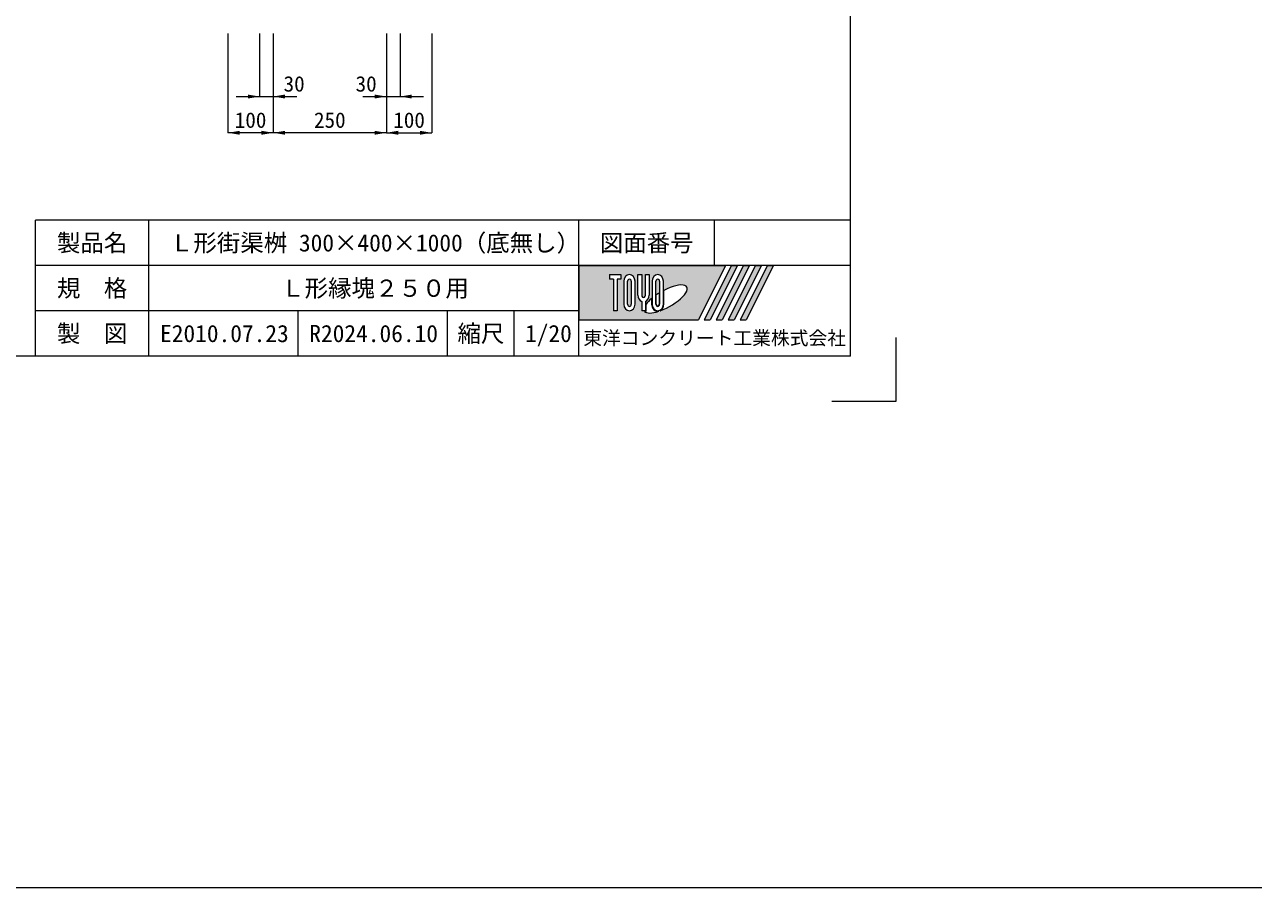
# Model space of a CAD drawing. Units: millimetres at full size. Extents: x 26939 to 38479, y -4931 to 4101.
# Drawn here: x 29880 to 32594, y -4931 to -3026 of the extents above; entities that cross this region are included whole.
import ezdxf
from ezdxf.enums import TextEntityAlignment as Align

# ---------------------------------------------------------------- set-up
doc = ezdxf.new("R2010")
doc.units = ezdxf.units.MM
doc.header["$LTSCALE"] = 15
for name, color, linetype, lineweight in [('Defpoints_7', 1, 'Continuous', 13), ('寸法線', 7, 'Continuous', 9), ('枠', 5, 'Continuous', 5)]:
    doc.layers.add(name, color=color, linetype=linetype, lineweight=lineweight)
doc.styles.add('ＭＳ ゴシック', font='')
doc.styles.get('ＭＳ ゴシック').set_extended_font_data('MS Gothic')

# ---------------------------------------------------------------- blocks, each defined once
blk = doc.blocks.new('filled_arrow')
at = {"color": 0, "linetype": 'Continuous', "lineweight": -2}
blk.add_solid([(7.5, 1.25), (0, 0), (7.5, -1.25)], dxfattribs=at)

msp = doc.modelspace()

# ---------------------------------------------------------------- hatches: boundary and pattern name
at = {"layer": '枠'}
h = msp.add_hatch(color=7, dxfattribs=at)
h.paths.add_polyline_path([(31104.08, -3558.01), (31104.08, -3678.01), (31368.08, -3678.01), (31428.08, -3558.01)])
edge = h.paths.add_edge_path(flags=16)
edge.add_ellipse((31295.76, -3631.88), major_axis=(47.01585, 26.31662), ratio=0.3471473395109997, start_angle=-144.31121569395305, end_angle=72.18990356031202, ccw=False)
edge.add_ellipse((31278.35, -3643.25), major_axis=(-0, 16), ratio=0.8463541875, start_angle=-160.7034558457244, end_angle=-90.00000000005323)
edge.add_line((31291.89, -3643.25), (31291.89, -3612.75))
edge = h.paths.add_edge_path(flags=16)
edge.add_ellipse((31278.35, -3592.78), major_axis=(-0, 14.76923), ratio=0.8463541534423831, start_angle=-90.00000000000944, end_angle=89.99999999999056, ccw=False)
edge.add_line((31290.85, -3592.78), (31290.85, -3643.25))
edge.add_ellipse((31278.35, -3643.25), major_axis=(0, 14.76923), ratio=0.8463541534423831, start_angle=90.0000000000287, end_angle=-89.99999999997169, ccw=False)
edge.add_line((31265.85, -3643.25), (31265.85, -3592.78))
edge = h.paths.add_edge_path(flags=16)
edge.add_line((31282.52, -3592.78), (31282.52, -3643.25))
edge.add_ellipse((31278.35, -3643.25), major_axis=(-0, 4.92308), ratio=0.8463542211507153, start_angle=89.99999999997021, end_angle=-90.00000000002962, ccw=False)
edge.add_line((31274.18, -3643.25), (31274.18, -3592.78))
edge.add_ellipse((31278.35, -3592.78), major_axis=(-0, 4.92308), ratio=0.8463542211507153, start_angle=-90.00000000006617, end_angle=89.99999999993406, ccw=False)
edge = h.paths.add_edge_path(flags=16)
edge.add_line((31281.48, -3618.58), (31281.48, -3643.25))
edge.add_ellipse((31278.35, -3643.25), major_axis=(0, 3.69231), ratio=0.8463540961371586, start_angle=90.0000000001861, end_angle=-89.99999999981452, ccw=False)
edge.add_line((31275.23, -3643.25), (31275.23, -3622.62))
edge.add_ellipse((31295.76, -3631.88), major_axis=(47.01585, 26.31662), ratio=0.34714733951099963, start_angle=107.7917415202796, end_angle=126.47131839506872, ccw=False)
edge = h.paths.add_edge_path(flags=16)
edge.add_line((31259.6, -3578.01), (31259.6, -3623.25))
edge.add_ellipse((31247.1, -3623.25), major_axis=(0, 14.76923), ratio=0.8463541534423831, start_angle=-163.34116673755602, end_angle=-89.99999999999051, ccw=False)
edge.add_line((31251.27, -3637.17), (31251.27, -3658.01))
edge.add_line((31251.27, -3658.01), (31242.93, -3658.01))
edge.add_line((31242.93, -3658.01), (31242.93, -3637.17))
edge.add_ellipse((31247.1, -3623.25), major_axis=(-0, 14.76923), ratio=0.8463541534423831, start_angle=89.99999999999056, end_angle=163.34116673755602, ccw=False)
edge.add_line((31234.6, -3623.25), (31234.6, -3578.01))
edge.add_line((31234.6, -3578.01), (31242.93, -3578.01))
edge.add_line((31242.93, -3578.01), (31242.93, -3623.25))
edge.add_ellipse((31247.1, -3623.25), major_axis=(0, 4.92308), ratio=0.8463542211507153, start_angle=90.00000000006112, end_angle=-89.9999999999385)
edge.add_line((31251.27, -3623.25), (31251.27, -3578.01))
edge.add_line((31251.27, -3578.01), (31259.6, -3578.01))
edge = h.paths.add_edge_path(flags=16)
edge.add_line((31264.81, -3630.51), (31264.81, -3643.25))
edge.add_ellipse((31278.35, -3643.25), major_axis=(0, 16), ratio=0.8463541875, start_angle=90.00000000002643, end_angle=-171.54426984633653)
edge.add_ellipse((31295.76, -3631.88), major_axis=(47.01585, 26.31662), ratio=0.3471473395109996, start_angle=-178.6495357090032, end_angle=-148.29244183215405, ccw=False)
edge.add_line((31249.47, -3659.25), (31252.31, -3659.25))
edge.add_line((31252.31, -3659.25), (31252.31, -3643.64))
edge.add_ellipse((31295.76, -3631.88), major_axis=(47.01585, 26.31662), ratio=0.3471473395109996, start_angle=148.2191201727365, end_angle=165.90812154571032, ccw=False)
edge = h.paths.add_edge_path(flags=16)
edge.add_ellipse((31215.85, -3592.78), major_axis=(0, 14.76923), ratio=0.8463541534423831, start_angle=-89.99999999996692, end_angle=90.00000000003286, ccw=False)
edge.add_line((31228.35, -3592.78), (31228.35, -3643.25))
edge.add_ellipse((31215.85, -3643.25), major_axis=(-0, 14.76923), ratio=0.8463541534423831, start_angle=89.99999999998647, end_angle=-90.00000000001421, ccw=False)
edge.add_line((31203.35, -3643.25), (31203.35, -3592.78))
edge = h.paths.add_edge_path(flags=16)
edge.add_line((31220.02, -3592.78), (31220.02, -3643.25))
edge.add_ellipse((31215.85, -3643.25), major_axis=(0, 4.92308), ratio=0.8463542211507153, start_angle=90.0000000000548, end_angle=-89.99999999994566, ccw=False)
edge.add_line((31211.68, -3643.25), (31211.68, -3592.78))
edge.add_ellipse((31215.85, -3592.78), major_axis=(-0, 4.92308), ratio=0.8463542211507153, start_angle=-90.00000000006617, end_angle=89.99999999993406, ccw=False)
h.paths.add_polyline_path([(31197.1, -3578.01), (31197.1, -3587.86), (31188.77, -3587.86), (31188.77, -3658.01), (31180.43, -3658.01), (31180.43, -3587.86), (31172.1, -3587.86), (31172.1, -3578.01)], flags=16)
for points in [[(31381.28, -3678.01), (31394.48, -3678.01), (31454.48, -3558.01), (31441.28, -3558.01)], [(31480.88, -3558.01), (31467.68, -3558.01), (31407.68, -3678.01), (31420.88, -3678.01)], [(31507.28, -3558.01), (31494.08, -3558.01), (31434.08, -3678.01), (31447.28, -3678.01)], [(31533.68, -3558.01), (31520.48, -3558.01), (31460.48, -3678.01), (31473.68, -3678.01)]]:
    msp.add_hatch(color=7, dxfattribs=at).paths.add_polyline_path(points)

# ---------------------------------------------------------------- linework, layer by layer
at = {"layer": 'Defpoints_7'}
for p, q in [((31804.08, -3716.59), (31804.08, -3858.01)), ((31804.08, -3858.01), (31662.66, -3858.01))]:
    msp.add_line(p, q, dxfattribs=at)
at = {"layer": '寸法線'}
for p, q in [((30329.34, -3046.17), (30329.34, -3264.98)), ((30399.34, -3046.17), (30399.34, -3184.98)), ((30429.34, -3046.17), (30429.34, -3184.98)), ((30429.34, -3046.17), (30429.34, -3264.98)), ((30429.34, -3046.17), (30429.34, -3264.98)), ((30679.34, -3046.17), (30679.34, -3184.98)), ((30679.34, -3046.17), (30679.34, -3264.98)), ((30679.34, -3046.17), (30679.34, -3264.98)), ((30709.34, -3046.17), (30709.34, -3184.98)), ((30779.34, -3046.17), (30779.34, -3264.98)), ((30347.34, -3184.98), (30481.34, -3184.98)), ((30627.34, -3184.98), (30761.34, -3184.98)), ((30429.34, -3264.98), (30329.34, -3264.98)), ((30679.34, -3264.98), (30429.34, -3264.98)), ((30679.34, -3264.98), (30779.34, -3264.98))]:
    msp.add_line(p, q, dxfattribs=at)
at = {"layer": '枠', "lineweight": 20}
for p, q in [((31704.08, -3758.01), (31704.08, 1741.99)), ((31704.08, -3458.01), (29904.08, -3458.01)), ((29904.08, -3758.01), (29904.08, -3458.01)), ((30154.84, -3758.01), (30154.84, -3458.01)), ((31104.08, -3758.01), (31104.08, -3458.01)), ((31404.08, -3558.01), (31404.08, -3458.01)), ((31704.08, -3558.01), (29904.08, -3558.01)), ((31104.08, -3658.01), (29904.08, -3658.01)), ((30484.37, -3758.01), (30484.37, -3658.01)), ((30813.9, -3758.01), (30813.9, -3658.01)), ((30961.52, -3758.01), (30961.52, -3658.01)), ((31704.08, -3758.01), (27944.08, -3758.01))]:
    msp.add_line(p, q, dxfattribs=at)
at = {"layer": '枠'}
for p, q in [((31104.08, -3558.01), (31428.08, -3558.01)), ((31104.08, -3558.01), (31104.08, -3678.01)), ((31172.1, -3578.01), (31197.1, -3578.01)), ((31172.1, -3578.01), (31172.1, -3587.86)), ((31197.1, -3578.01), (31197.1, -3587.86)), ((31234.6, -3623.25), (31234.6, -3578.01)), ((31234.6, -3578.01), (31242.93, -3578.01)), ((31242.93, -3578.01), (31242.93, -3623.25)), ((31251.27, -3623.25), (31251.27, -3578.01)), ((31251.27, -3578.01), (31259.6, -3578.01)), ((31259.6, -3578.01), (31259.6, -3623.25)), ((31428.08, -3558.01), (31368.08, -3678.01)), ((31441.28, -3558.01), (31381.28, -3678.01)), ((31454.48, -3558.01), (31394.48, -3678.01)), ((31467.68, -3558.01), (31407.68, -3678.01)), ((31480.88, -3558.01), (31420.88, -3678.01)), ((31494.08, -3558.01), (31434.08, -3678.01)), ((31441.28, -3558.01), (31454.48, -3558.01)), ((31507.28, -3558.01), (31447.28, -3678.01)), ((31520.48, -3558.01), (31460.48, -3678.01)), ((31467.68, -3558.01), (31480.88, -3558.01)), ((31533.68, -3558.01), (31473.68, -3678.01)), ((31494.08, -3558.01), (31507.28, -3558.01)), ((31520.48, -3558.01), (31533.68, -3558.01)), ((31180.43, -3587.86), (31172.1, -3587.86)), ((31180.43, -3587.86), (31180.43, -3658.01)), ((31197.1, -3587.86), (31188.77, -3587.86)), ((31188.77, -3587.86), (31188.77, -3658.01)), ((31203.35, -3592.78), (31203.35, -3643.25)), ((31211.68, -3643.25), (31211.68, -3592.78)), ((31220.02, -3592.78), (31220.02, -3643.25)), ((31228.35, -3643.25), (31228.35, -3592.78)), ((31265.85, -3592.78), (31265.85, -3643.25)), ((31274.18, -3643.25), (31274.18, -3592.78)), ((31282.52, -3592.78), (31282.52, -3643.25)), ((31290.85, -3643.25), (31290.85, -3592.78)), ((31264.81, -3630.51), (31264.81, -3643.25)), ((31275.23, -3643.25), (31275.23, -3622.62)), ((31281.48, -3618.58), (31281.48, -3643.25)), ((31291.89, -3643.25), (31291.89, -3612.75)), ((31188.77, -3658.01), (31180.43, -3658.01)), ((31242.93, -3637.17), (31242.93, -3658.01)), ((31251.27, -3658.01), (31242.93, -3658.01)), ((31249.47, -3659.25), (31252.31, -3659.25)), ((31251.27, -3637.17), (31251.27, -3658.01)), ((31252.31, -3643.64), (31252.31, -3659.25)), ((31104.08, -3678.01), (31368.08, -3678.01)), ((31381.28, -3678.01), (31394.48, -3678.01)), ((31407.68, -3678.01), (31420.88, -3678.01)), ((31434.08, -3678.01), (31447.28, -3678.01)), ((31460.48, -3678.01), (31473.68, -3678.01))]:
    msp.add_line(p, q, dxfattribs=at)
at = {"layer": '枠', "color": 1, "lineweight": 9}
msp.add_line((26939, -4930.57), (38479.33, -4930.57), dxfattribs=at)
at = {"layer": '枠'}
for centre, major_axis, ratio, start_param, end_param in [((31215.85, -3592.78), (0, 14.76923), 0.846354, 4.712388980385179, 7.853981633974968), ((31278.35, -3592.78), (-0, 14.76923), 0.846354, 4.71238898038455, 7.853981633974343), ((31215.85, -3592.78), (-0, 4.92308), 0.846354, 4.712388980383713, 7.8539816339735085), ((31278.35, -3592.78), (-0, 4.92308), 0.846354, 4.712388980383713, 7.8539816339735085), ((31295.76, -3631.88), (47.01585, 26.31662), 0.347147, 4.262185332381589, 7.742916281338599), ((31247.1, -3623.25), (-0, 14.76923), 0.846354, 1.5707963267947567, 2.8017557441352814), ((31247.1, -3623.25), (0, 4.92308), 0.846354, 1.5707963267957994, 4.712388980385598), ((31247.1, -3623.25), (0, 14.76923), 0.846354, 3.4814295630443044, 4.71238898038483), ((31295.76, -3631.88), (47.01585, 26.31662), 0.347147, 2.0815196641224487, 2.5155126073167615), ((31295.76, -3631.88), (47.01585, 26.31662), 0.347147, 1.6817405097969935, 1.821983319661551), ((31215.85, -3643.25), (-0, 14.76923), 0.846354, 1.5707963267946956, 4.712388980384479), ((31215.85, -3643.25), (0, 4.92308), 0.846354, 1.5707963267957068, 4.7123889803854935), ((31295.76, -3631.88), (47.01585, 26.31662), 0.347147, 3.2093975090572187, 4.200445063285428), ((31278.35, -3643.25), (0, 16), 0.846354, 1.5707963267952871, 3.3154678663293167), ((31278.35, -3643.25), (0, 14.76923), 0.846354, 1.5707963267953204, 4.712388980385108), ((31278.35, -3643.25), (-0, 4.92308), 0.846354, 1.570796326794456, 4.712388980384253), ((31278.35, -3643.25), (0, 3.69231), 0.846354, 1.570796326797646, 4.71238898038743), ((31278.35, -3643.25), (-0, 16), 0.846354, 3.5338438000141905, 4.712388980383904)]:
    msp.add_ellipse(centre, major_axis=major_axis, ratio=ratio, start_param=start_param, end_param=end_param, dxfattribs=at)

# ---------------------------------------------------------------- block references
at = {"layer": '寸法線', "xscale": 3.47, "yscale": 3.47, "rotation": 180}
for p in [(30399.34, -3184.98), (30679.34, -3184.98), (30429.34, -3264.98), (30679.34, -3264.98), (30779.34, -3264.98)]:
    msp.add_blockref('filled_arrow', p, dxfattribs=at)
at = {"layer": '寸法線', "xscale": 3.47, "yscale": 3.47}
for p in [(30429.34, -3184.98), (30709.34, -3184.98), (30329.34, -3264.98), (30429.34, -3264.98), (30679.34, -3264.98)]:
    msp.add_blockref('filled_arrow', p, dxfattribs=at)

# ---------------------------------------------------------------- texts
at = {"layer": '寸法線', "style": 'ＭＳ ゴシック'}
for s, p in [('30', (30475.52, -3156.98)), ('30', (30634.52, -3156.98)), ('100', (30379.34, -3236.98)), ('250', (30554.34, -3236.98)), ('100', (30729.34, -3236.98))]:
    msp.add_text(s, height=34.18, dxfattribs=at).set_placement(p, align=Align.MIDDLE_CENTER)
at = {"layer": '枠', "color": 7, "style": 'ＭＳ ゴシック'}
for s, height, p in [('製品名', 37.98, (30029.46, -3508.01)), ('Ｌ形街渠桝 300×400×1000（底無し）', 37.98, (30654.08, -3508.01)), ('図面番号', 37.98, (31254.08, -3508.01)), ('規\u3000格', 37.98, (30029.46, -3608.01)), ('Ｌ形縁塊２５０用', 37.98, (30654.08, -3608.01)), ('製\u3000図', 37.98, (30029.46, -3708.01)), ('E2010.07.23', 37.98, (30321.55, -3708.01)), ('R2024.06.10', 37.98, (30651.08, -3708.01)), ('縮尺', 37.98, (30887.87, -3708.01)), ('1/20', 37.98, (31037.04, -3708.01)), ('東洋コンクリート工業株式会社', 30.38, (31404.08, -3718.01))]:
    msp.add_text(s, height=height, dxfattribs=at).set_placement(p, align=Align.MIDDLE_CENTER)

doc.saveas('drawing.dxf')
